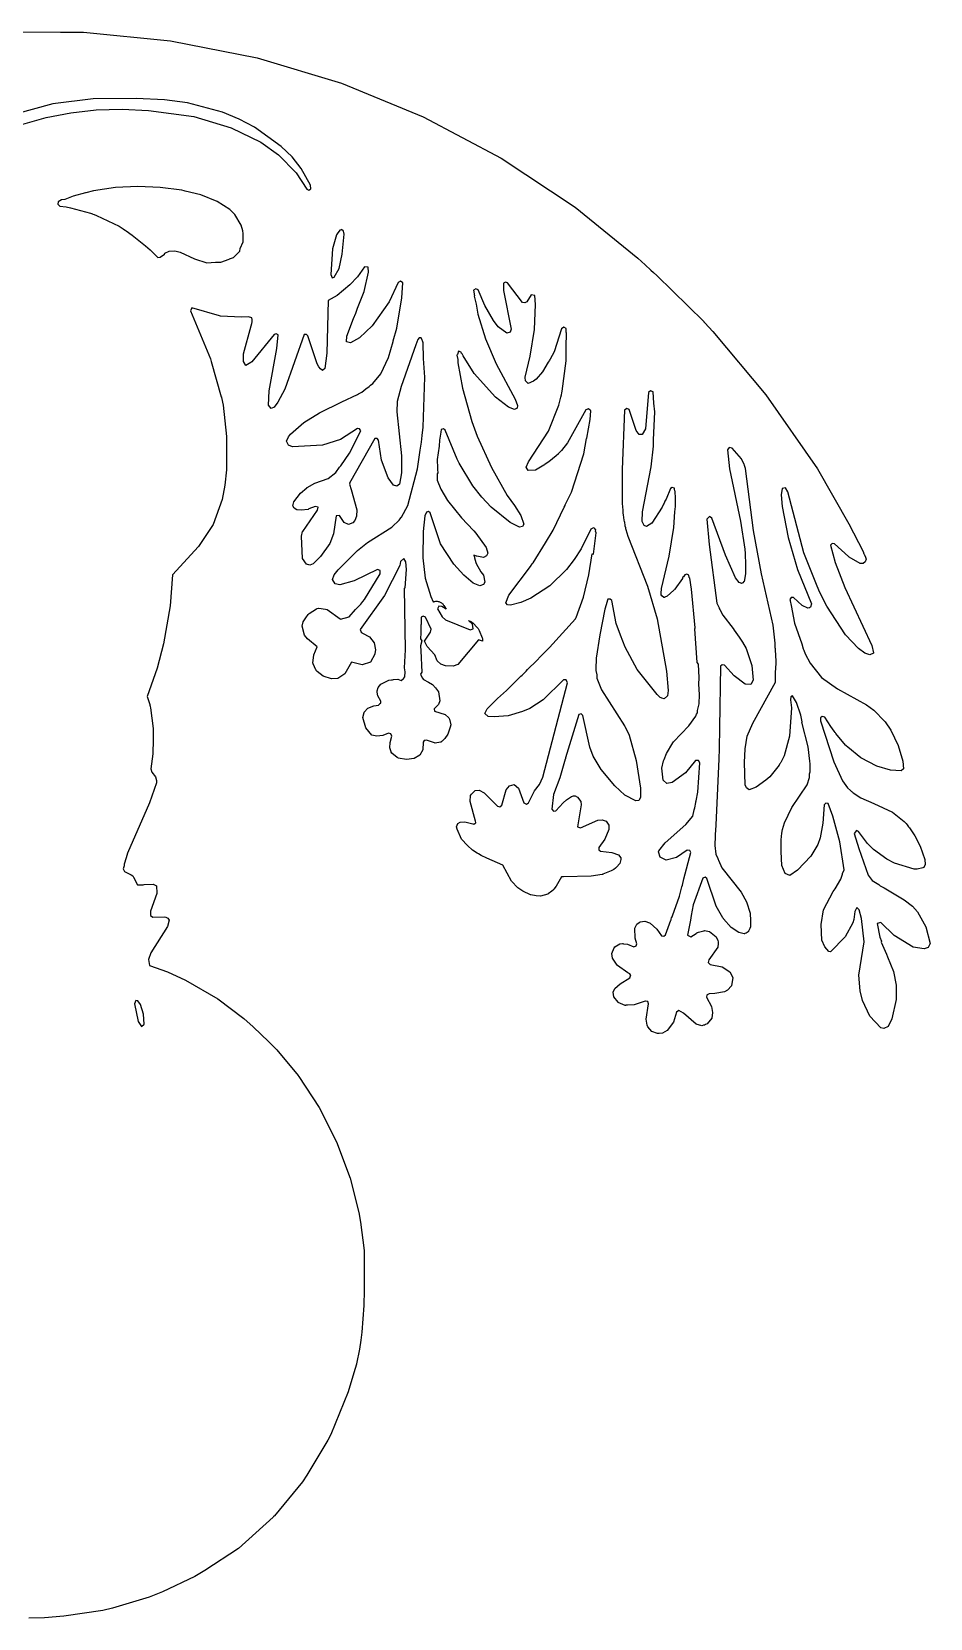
# Model space of a CAD drawing. Header units: millimetres. Extents: x 16 to 283, y 56 to 292.
# Drawn here: x 149.5 to 283.1, y 56 to 292 of the extents above; entities that cross this region are included whole.
import ezdxf

# ---------------------------------------------------------------- set-up
doc = ezdxf.new("R2010")
doc.units = ezdxf.units.MM
doc.layers.add('CUT', color=7, linetype='CONTINUOUS')

msp = doc.modelspace()

# ---------------------------------------------------------------- linework, layer by layer
at = {"layer": 'CUT'}
for points in [[(145.8083, 291.9752), (153.7502, 291.9199), (157.1482, 291.8895), (170.0974, 290.6005), (182.9922, 288.0738), (195.5487, 284.3278), (207.6946, 279.3094), (219.2979, 273.1491), (230.2704, 265.8765), (239.6084, 258.3154), (240.7191, 257.2897), (241.545, 256.527), (241.9241, 256.1769), (242.4242, 255.7151), (249.4211, 248.8529), (249.4219, 248.8521), (249.429, 248.8443), (249.5733, 248.687), (250.7512, 247.4026), (258.6712, 237.9873), (266.3154, 226.9558), (270.9819, 218.7995), (273.1088, 214.6439), (273.2459, 214.3274), (273.2649, 214.2836), (273.3158, 214.1661), (273.4728, 213.8038), (273.5577, 213.5279), (273.4453, 213.1088), (273.1145, 212.8565), (272.6608, 212.8845), (271.0195, 213.8378), (270.9384, 213.9082), (268.8643, 215.8227), (268.4938, 215.8555), (268.273, 215.6004), (268.9532, 213.0427), (270.4192, 209.3012), (274.4374, 200.6973), (274.6621, 199.5799), (274.6608, 199.5489), (274.1035, 199.3108), (273.3553, 199.5678), (272.4417, 200.2238), (270.501, 202.2517), (267.7272, 206.5144), (266.646, 208.6525), (266.0691, 210.0095), (264.3013, 214.4781), (261.9374, 223.5212), (261.5733, 224.1484), (261.0626, 224.0541), (260.9262, 223.0804), (261.0716, 221.3498), (261.9709, 216.7286), (263.3674, 211.9734), (265.4532, 206.8747), (265.3, 206.3648), (265.1525, 206.3089), (264.89, 206.2262), (264.0558, 206.634), (262.7694, 207.8137), (262.4304, 207.7992), (262.2313, 207.5244), (262.2606, 207.3709), (262.2439, 207.3505), (262.4009, 206.6342), (262.9016, 204.0042), (263.9862, 200.9099), (264.2183, 200.1826), (264.3054, 199.9991), (264.4996, 199.4451), (265.23, 198.0479), (266.9454, 195.9026), (269.3302, 194.2176), (273.5986, 191.8523), (274.7024, 191.0512), (276.3664, 189.3586), (276.3667, 189.3582), (276.3669, 189.3578), (276.3942, 189.3176), (277.2257, 188.0911), (278.3111, 185.8343), (279.0287, 183.4823), (279.0992, 182.364), (278.7699, 182.0609), (277.207, 182.1593), (275.1754, 182.7361), (272.8011, 183.9683), (270.8479, 185.5431), (270.6561, 185.7151), (270.5729, 185.7898), (270.5673, 185.7948), (270.4977, 185.8573), (269.0656, 187.6078), (269.0134, 187.68), (268.9594, 187.7546), (268.8229, 187.9433), (268.3085, 188.6541), (267.4332, 190.0049), (267.051, 190.1427), (266.7664, 189.9021), (266.7966, 189.4731), (268.7483, 183.3769), (270.063, 180.5389), (270.8063, 179.5247), (271.256, 179.1186), (271.3644, 178.9906), (271.492, 178.9054), (271.6541, 178.759), (272.7868, 178.0236), (274.698, 177.2034), (277.4714, 175.9149), (279.2277, 174.4855), (279.5018, 174.2185), (279.6616, 174.0189), (279.869, 173.725), (279.9992, 173.5405), (280.4122, 172.9555), (280.805, 172.399), (281.6099, 170.8333), (282.3125, 168.8536), (282.3452, 168.133), (282.123, 167.6606), (282.0101, 167.5973), (281.1671, 167.3976), (280.7276, 167.4181), (277.7779, 168.3049), (276.6438, 168.8905), (274.6645, 170.3603), (273.7483, 171.2473), (272.4512, 173.0282), (272.1382, 173.1451), (271.7838, 172.7213), (272.4696, 170.4704), (273.8567, 166.5391), (274.4652, 165.7211), (275.4611, 165.1246), (275.6671, 164.9545), (276.2566, 164.6481), (279.2406, 162.8609), (280.4501, 161.923), (281.1939, 161.0588), (282.4309, 158.8339), (283.1032, 156.3427), (282.7992, 155.7623), (282.2181, 155.5579), (280.5693, 155.8363), (277.7105, 157.5646), (275.7417, 159.4746), (275.2023, 159.334), (275.5898, 157.2982), (275.8284, 156.7002), (275.8106, 156.5726), (276.5891, 154.7932), (276.7473, 154.3967), (277.6153, 152.1717), (278.0315, 150.1418), (278.0275, 148.0387), (277.3849, 145.1475), (276.8322, 144.0063), (276.1912, 143.7038), (275.7402, 143.8141), (274.1218, 145.5555), (273.0382, 147.9028), (272.6599, 149.3253), (272.4642, 151.6315), (273.2596, 156.6027), (272.8995, 160.0841), (272.5393, 161.3746), (272.1792, 161.7347), (271.8791, 161.1045), (271.7413, 159.9337), (271.5856, 159.4481), (270.4706, 157.3688), (268.2814, 155.1435), (268.0262, 155.1493), (267.432, 155.8612), (266.9592, 156.8735), (266.8684, 159.2046), (267.2318, 161.3583), (268.6516, 164.1066), (268.9679, 164.4958), (269.8082, 165.9364), (270.0483, 166.6567), (270.0301, 166.775), (270.3157, 167.3278), (269.6619, 171.4789), (268.6198, 175.2901), (267.9183, 177.1655), (267.5907, 177.2393), (267.3122, 176.9953), (267.1042, 174.2767), (266.7139, 172.0832), (266.359, 171.0841), (265.343, 169.3381), (263.3765, 167.2517), (262.2311, 166.461), (261.5444, 166.7925), (261.0507, 167.9605), (260.9198, 170.0237), (260.9455, 171.7821), (261.0343, 172.7896), (261.1504, 173.3199), (261.4111, 174.3295), (262.51, 176.5689), (264.775, 179.9632), (265.1302, 181.0648), (265.1423, 181.5869), (265.2392, 181.9158), (265.2468, 183.1002), (265.1859, 183.4606), (265.1867, 183.4975), (264.9486, 185.624), (264.0134, 189.2855), (264.0459, 189.3158), (263.8658, 190.3362), (263.2056, 192.227), (262.6053, 193.2174), (262.3652, 193.0373), (262.3052, 192.6172), (262.4528, 191.4218), (262.1783, 187.1926), (261.3672, 184.2777), (260.8708, 183.3034), (260.8367, 183.2449), (260.7621, 183.1167), (260.6998, 183.0096), (260.6338, 182.8963), (259.2361, 181.1742), (258.6524, 180.6298), (257.2271, 179.5959), (256.1601, 179.2394), (255.7837, 179.5159), (255.5735, 179.981), (255.4634, 183.27), (255.5556, 185.299), (255.8893, 187.1763), (256.7242, 189.1255), (260.076, 195.2487), (260.0658, 196.4032), (260.1399, 197.546), (260.2026, 197.8078), (260.1853, 198.2479), (260.2041, 198.5378), (260.156, 198.9993), (260.1073, 200.2444), (260.0315, 200.3099), (260.0251, 201.0333), (259.7544, 203.7005), (258.0187, 211.3601), (256.8167, 217.7901), (255.6426, 227.0177), (255.4573, 227.4626), (255.4514, 227.5049), (255.4011, 227.5974), (255.0399, 228.4644), (253.6239, 230.0236), (253.2076, 230.1224), (252.9471, 229.7631), (253.2671, 226.9653), (254.8592, 219.181), (255.5217, 214.9896), (255.5626, 214.3806), (255.6023, 212.6995), (255.6209, 211.9135), (255.6246, 211.7585), (255.6339, 211.3652), (255.4201, 210.2154), (255.4183, 210.2135), (255.413, 210.208), (255.3943, 210.1889), (255.2147, 210.0052), (255.0277, 209.9264), (254.9842, 209.9399), (254.9259, 209.958), (254.8184, 209.9913), (254.682, 210.0336), (254.1577, 210.755), (252.6531, 214.0974), (250.638, 219.6148), (250.2839, 219.8596), (249.8871, 219.4814), (250.2085, 215.7221), (251.3715, 206.9639), (251.7019, 206.2909), (251.7169, 206.2024), (251.8145, 206.0615), (252.2339, 205.2073), (253.7986, 203.1991), (253.9613, 202.9644), (254.4561, 202.2506), (254.6733, 201.9372), (255.1957, 201.1836), (255.7159, 200.2313), (256.5637, 197.6907), (256.7526, 195.5121), (256.4267, 194.861), (255.5681, 194.9126), (253.9461, 196.1488), (252.5227, 197.7595), (252.1599, 197.8214), (251.9194, 197.5899), (251.7586, 188.4826), (251.6979, 185.3011), (251.6875, 184.7565), (251.6803, 184.3776), (251.6701, 183.8412), (251.1951, 173.9575), (251.111, 172.5193), (251.1189, 172.3733), (251.0495, 170.9292), (251.2367, 169.643), (251.51, 168.9966), (251.5483, 168.8637), (251.6127, 168.7536), (252.085, 167.6367), (254.9632, 164.0004), (255.7727, 162.5589), (256.3119, 160.8514), (256.3746, 159.7202), (256.3629, 158.8232), (256.2888, 158.6045), (256.1188, 158.275), (256.0812, 158.202), (256.0482, 158.1381), (256.0187, 158.081), (255.7188, 157.8982), (255.5129, 157.8281), (255.4571, 157.8091), (255.4474, 157.8058), (255.4238, 157.7978), (254.627, 157.9874), (253.4733, 158.7459), (252.37, 160.0286), (252.3538, 160.052), (252.3399, 160.072), (252.2865, 160.149), (252.2576, 160.1907), (251.2853, 161.9071), (249.8681, 166.0144), (249.6016, 166.207), (249.2546, 166.1019), (247.8597, 162.0913), (247.5628, 160.5295), (247.4762, 160.1975), (247.4292, 159.8269), (247.0097, 157.6206), (247.4763, 157.3435), (248.2843, 157.8598), (248.3992, 157.9248), (248.4329, 157.9439), (248.5028, 157.9834), (248.6378, 158.0597), (249.41, 158.2607), (249.4417, 158.2652), (249.4578, 158.2675), (249.4719, 158.2695), (249.5174, 158.276), (250.288, 158.1333), (251.259, 157.3516), (251.5032, 156.7998), (251.5431, 156.6193), (251.5647, 156.3337), (251.5282, 155.8597), (251.5198, 155.8318), (250.1862, 153.9318), (250.0823, 153.5249), (250.3645, 153.2464), (252.1723, 152.8976), (253.3136, 152.144), (253.7216, 151.295), (253.5633, 150.0619), (252.9689, 149.4005), (252.4817, 149.1658), (251.0662, 148.9086), (250.2039, 148.8746), (249.9251, 148.7013), (249.8684, 148.691), (249.814, 148.3666), (250.5483, 147.0027), (250.7202, 146.091), (250.6032, 145.2448), (249.9233, 144.3961), (249.661, 144.2954), (249.5055, 144.2358), (249.4288, 144.2063), (249.4002, 144.1953), (249.131, 144.1184), (248.285, 144.3512), (246.4135, 145.9917), (245.686, 146.4074), (245.3778, 146.1632), (244.9404, 144.6635), (243.9931, 143.432), (243.2828, 143.0186), (242.7648, 142.9635), (242.5558, 142.9698), (241.6877, 143.2703), (241.1175, 143.9861), (240.9762, 144.2162), (240.8406, 145.1012), (241.2067, 147.3692), (241.0786, 147.709), (241.0285, 147.7239), (241.0284, 147.7243), (241.0235, 147.7254), (240.7629, 147.8027), (240.73, 147.792), (240.7084, 147.7969), (240.1266, 147.5946), (239.0469, 147.2413), (238.0564, 147.1737), (237.8156, 147.1636), (237.8015, 147.163), (237.779, 147.162), (237.7322, 147.16), (236.6929, 147.5955), (236.6754, 147.6155), (236.029, 148.4127), (235.955, 149.1386), (236.1891, 149.6606), (236.9644, 150.3743), (238.3982, 151.2293), (238.5313, 151.5283), (238.5568, 151.5817), (238.4192, 151.8445), (238.1316, 152.0036), (236.5953, 153.0741), (236.5599, 153.1065), (236.5441, 153.1209), (236.5408, 153.1239), (236.5183, 153.1446), (235.8587, 154.1644), (235.7507, 154.8517), (236.1034, 155.7188), (236.1036, 155.7192), (236.1047, 155.7209), (236.1137, 155.7345), (236.1965, 155.8596), (236.9203, 156.3244), (237.3261, 156.3395), (237.3489, 156.3389), (237.3683, 156.3385), (237.4868, 156.3355), (238.0715, 156.2432), (239.023, 155.8826), (239.3683, 155.9979), (239.4736, 156.3108), (239.1943, 157.1311), (239.1698, 158.6492), (239.4764, 159.2202), (239.8062, 159.4988), (239.9448, 159.5938), (240.6615, 159.6614), (241.3499, 159.4256), (241.4533, 159.3702), (242.4392, 158.4863), (243.1432, 157.5118), (243.4991, 157.4437), (243.7439, 157.6629), (244.5134, 159.8083), (244.5484, 159.8783), (244.5796, 159.993), (244.6407, 160.1633), (244.7034, 160.3128), (244.7542, 160.4797), (245.8102, 163.4238), (246.1586, 164.7725), (246.2551, 165.0568), (246.4655, 165.9603), (247.484, 169.9023), (247.3251, 170.1923), (246.9643, 170.2446), (245.3604, 169.1306), (243.8159, 168.7756), (243.2421, 169.0315), (242.915, 169.2115), (242.6832, 170.0034), (242.7431, 170.1401), (243.6717, 171.309), (246.7709, 174.0511), (247.8028, 175.3202), (247.9958, 176.2591), (248.1101, 176.5323), (248.2313, 177.3341), (248.2589, 177.4184), (248.2664, 177.5663), (248.2717, 177.6011), (248.5309, 178.8619), (248.828, 183.2511), (248.6313, 183.5984), (248.201, 183.5684), (246.6788, 181.7678), (244.7107, 180.3299), (243.9108, 180.1709), (243.3877, 180.675), (243.1889, 182.4597), (243.43, 183.5214), (243.439, 183.5429), (243.4697, 183.616), (243.5234, 183.7442), (243.8811, 184.5972), (244.8215, 186.221), (244.9241, 186.3635), (247.2179, 188.7524), (248.2576, 190.1503), (248.3445, 190.4883), (248.4775, 190.6868), (248.4858, 191.0374), (248.7357, 192.0087), (248.7697, 193.3772), (248.6618, 194.9489), (248.7397, 195.8585), (248.6497, 197.9293), (248.4417, 198.1546), (248.0981, 203.1611), (248.1395, 203.3315), (247.5993, 209.0638), (247.3292, 210.6844), (247.2327, 210.7809), (247.1876, 211.163), (246.8933, 211.3097), (246.5916, 211.1789), (246.4001, 210.9006), (246.2487, 210.7745), (246.2328, 210.6574), (245.1301, 209.0549), (245.0481, 208.9791), (245.0064, 208.9406), (244.9654, 208.9027), (243.9987, 208.0092), (243.6165, 207.8506), (243.5739, 207.846), (243.5707, 207.8456), (243.5397, 207.8423), (243.4697, 207.8347), (243.1627, 208.0941), (243.0717, 208.2302), (243.0754, 208.3202), (243.0758, 208.3256), (243.0764, 208.3339), (243.081, 208.3962), (243.1369, 209.1642), (244.2737, 213.9734), (244.9888, 218.2321), (245.1292, 220.5752), (245.1989, 221.3809), (245.1899, 221.5873), (245.2284, 222.2297), (245.2116, 222.4021), (245.2275, 222.5828), (245.182, 223.6136), (245.0975, 223.7079), (245.0868, 223.9542), (245.0588, 223.9628), (245.0451, 224.1032), (244.7312, 224.199), (244.4556, 224.021), (243.8013, 222.4479), (243.6519, 222.1406), (243.5228, 221.8747), (243.4496, 221.7241), (243.2139, 221.2391), (241.698, 218.8636), (240.9053, 218.3707), (240.5288, 218.5112), (240.249, 219.1523), (240.3113, 220.573), (241.5717, 227.2679), (241.9274, 230.3515), (241.9473, 231.2045), (241.9577, 231.2867), (242.1375, 235.4586), (241.9784, 236.7221), (241.883, 238.4161), (241.4807, 238.5764), (241.1877, 238.3031), (240.7562, 232.9133), (240.2436, 232.0598), (239.8249, 232.0925), (239.3394, 232.6788), (238.3366, 235.7883), (237.9731, 235.9413), (237.6502, 235.6628), (237.2749, 226.8607), (237.2745, 221.7826), (237.3942, 220.8183), (237.3941, 220.6783), (237.3616, 220.6506), (237.3941, 220.4059), (237.3941, 220.3478), (237.4291, 220.1425), (237.5365, 219.3335), (237.6019, 219.1274), (237.6097, 219.082), (237.686, 218.4672), (237.754, 218.2347), (237.7782, 218.0923), (237.846, 217.9198), (238.1313, 216.9441), (241.0455, 209.4905), (242.4902, 204.6744), (243.8745, 196.8836), (244.1168, 193.9866), (244.0222, 193.2025), (243.5516, 192.7397), (243.1787, 192.8317), (243.1046, 192.8759), (243.0841, 192.8881), (243.0626, 192.901), (242.9468, 192.97), (242.5239, 193.3223), (242.4644, 193.3829), (239.5199, 197.1122), (237.7499, 200.4423), (237.0149, 202.2182), (236.4094, 203.9791), (235.7248, 207.3583), (235.4868, 207.5927), (235.1547, 207.5565), (235.0711, 207.2912), (235.0663, 207.2905), (235.0579, 207.2494), (234.6898, 206.0817), (233.9397, 202.271), (233.4334, 198.8176), (233.3843, 197.1665), (233.3735, 197.0563), (233.3802, 197.0297), (233.3783, 196.9642), (233.5231, 196.3152), (233.4936, 195.8284), (234.2139, 194.0877), (237.6053, 188.7456), (237.6671, 188.694), (238.3159, 187.3369), (239.3732, 183.5557), (240.0027, 179.4792), (239.9989, 178.0697), (239.7384, 177.6515), (239.3054, 177.556), (237.701, 178.4255), (236.1834, 179.8179), (234.1379, 182.2327), (232.9641, 184.2142), (232.4563, 185.5522), (231.4281, 190.2782), (231.1891, 190.5026), (230.8324, 190.4439), (228.8766, 183.9635), (228.8333, 183.8258), (228.827, 183.7992), (227.9888, 181.0218), (227.0714, 178.5123), (226.8142, 176.3294), (227.0514, 176.0569), (227.4106, 176.0966), (228.4994, 177.2614), (228.9785, 177.7422), (229.7258, 178.2261), (230.041, 178.3086), (230.2978, 178.3307), (230.6526, 178.1349), (231.1258, 177.5035), (231.1823, 176.9906), (230.6177, 173.7204), (231.0626, 173.5704), (233.674, 174.6976), (234.3295, 174.7573), (234.8779, 174.5383), (235.3057, 173.9458), (235.3169, 173.2976), (234.7234, 171.8901), (233.8037, 170.6148), (233.7924, 170.3163), (234.0683, 170.0729), (235.7213, 169.8939), (236.7469, 169.5404), (237.072, 169.1258), (237.0912, 168.8719), (236.9208, 168.2415), (236.4627, 167.6976), (236.3009, 167.5539), (236.0493, 167.3814), (235.6584, 167.1653), (234.4099, 166.6486), (234.3869, 166.64), (234.3582, 166.6292), (234.333, 166.6198), (234.2949, 166.6055), (232.6794, 166.3567), (228.5534, 166.2727), (228.509, 166.2751), (228.5064, 166.2717), (228.2834, 166.2672), (227.4663, 164.9022), (227.1094, 164.4323), (227.092, 164.4139), (227.0894, 164.4111), (226.999, 164.3153), (226.8355, 164.142), (226.2599, 163.7247), (226.2361, 163.7122), (225.1524, 163.4188), (224.4731, 163.4534), (223.6894, 163.5826), (223.6355, 163.602), (222.485, 164.1268), (221.7485, 164.6304), (220.832, 165.614), (219.5494, 167.9874), (217.1424, 169.0291), (216.3107, 169.4736), (215.9014, 169.6924), (215.8198, 169.7359), (215.713, 169.793), (215.0331, 170.2641), (214.2674, 170.9315), (213.3823, 171.8667), (212.7321, 173.3728), (212.6376, 173.7338), (212.8631, 174.219), (213.1695, 174.3966), (213.879, 174.4554), (215.0774, 174.1447), (215.0986, 174.1366), (215.1021, 174.1383), (215.1975, 174.1135), (215.5382, 174.3274), (215.5334, 174.3453), (215.5371, 174.3471), (215.4768, 174.5545), (214.6871, 177.4736), (214.746, 178.3624), (214.8709, 178.5531), (215.4147, 179.1282), (216.0157, 179.1649), (216.7509, 178.7699), (218.7627, 176.7944), (219.0922, 176.7095), (219.377, 176.9476), (220.0314, 179.2391), (220.5467, 179.8356), (221.2134, 180.034), (221.8849, 179.4471), (222.6608, 177.2783), (222.9459, 177.1104), (222.9734, 177.1219), (223.0527, 177.0751), (223.367, 177.2712), (224.223, 179.0697), (224.9761, 180.013), (225.4714, 181.0986), (229.1271, 195.1506), (228.9761, 195.5554), (228.5444, 195.5718), (225.5315, 192.5819), (223.5541, 191.3307), (222.4503, 190.8558), (220.3442, 190.2326), (218.2515, 190.0565), (217.3401, 190.138), (216.8514, 190.5622), (217.1812, 191.2756), (218.7433, 192.7874), (220.0879, 193.9737), (222.2115, 196.1073), (222.3883, 196.2743), (222.9896, 196.8891), (223.1986, 197.099), (224.5812, 198.4372), (225.1466, 199.0563), (226.4681, 200.384), (230.3414, 204.6459), (230.4035, 204.8128), (230.4369, 204.8494), (231.5499, 207.8563), (232.3268, 211.2021), (232.8428, 214.316), (233.0134, 214.2859), (233.4036, 217.4371), (233.3332, 217.6685), (233.3478, 217.8793), (233.2407, 217.9722), (233.1935, 218.1274), (233.0817, 218.1102), (232.9935, 218.1868), (232.6339, 218.0003), (231.1627, 215.0674), (230.1429, 213.4605), (229.0192, 212.0056), (226.5299, 209.5462), (223.7039, 207.7171), (222.213, 207.0752), (220.6839, 206.6638), (220.2238, 206.7162), (219.9704, 207.0448), (220.4239, 208.1737), (223.6658, 212.4374), (223.9154, 212.8351), (224.0232, 212.9737), (225.862, 215.9374), (227.043, 217.8196), (228.6769, 221.2689), (228.7955, 221.5045), (228.8281, 221.5881), (229.7218, 223.4747), (231.5826, 229.1788), (231.9955, 231.4592), (231.9994, 231.4754), (232.0036, 231.5035), (232.5059, 234.2774), (232.6043, 235.5711), (232.266, 235.8974), (231.8968, 235.7287), (229.1697, 230.8071), (228.252, 229.7037), (227.7853, 229.1831), (227.7769, 229.1754), (227.7557, 229.1561), (227.5868, 229.002), (227.4809, 228.9055), (226.3669, 228.0064), (225.9857, 227.7398), (225.767, 227.5868), (225.7089, 227.5462), (225.6484, 227.5039), (224.3872, 226.7864), (223.3251, 226.7189), (223.0262, 227.2014), (223.3538, 228.0258), (226.305, 232.5838), (227.8648, 236.4239), (228.1516, 237.6075), (228.2753, 237.9779), (228.3126, 238.2721), (228.3683, 238.5021), (228.9609, 243.0354), (228.9533, 245.3381), (229.0222, 246.9133), (228.9957, 246.9498), (229.0041, 247.1945), (228.9469, 247.2634), (228.9451, 247.8195), (228.5954, 248.0233), (228.2536, 247.8066), (227.1478, 244.3756), (226.5649, 243.2871), (226.463, 243.1173), (226.4028, 243.0168), (226.2829, 242.8169), (225.4297, 241.3947), (224.4697, 240.3196), (224.1127, 239.9898), (223.304, 239.631), (222.8959, 240.0544), (222.8708, 240.5598), (222.8731, 240.5718), (222.8738, 240.5759), (222.8742, 240.5777), (222.8745, 240.5792), (223.5969, 243.6946), (224.2199, 247.7002), (224.3999, 251.4202), (224.2701, 252.7331), (223.7261, 252.8509), (223.0967, 251.7943), (222.7989, 251.658), (222.4364, 251.7), (220.2209, 254.6151), (219.9077, 254.7355), (219.6172, 254.5678), (219.621, 254.2042), (219.6116, 254.1872), (219.6217, 254.1394), (219.6289, 253.4632), (220.7677, 247.7249), (220.6405, 247.2657), (220.1252, 247.1204), (218.8594, 248.1018), (218.1595, 249.0489), (216.8347, 251.2771), (215.8513, 253.5965), (215.5179, 253.7551), (215.1841, 253.5303), (215.3278, 252.7099), (215.2865, 252.6422), (215.5445, 251.4726), (215.8074, 249.972), (216.9753, 246.317), (218.5583, 242.5845), (221.3856, 237.3477), (221.7211, 236.3706), (221.667, 235.995), (221.2631, 235.8059), (220.3687, 236.1306), (218.4269, 237.6094), (215.2666, 241.1308), (213.6353, 243.7831), (213.4867, 244.0507), (213.4662, 244.058), (213.4201, 244.1329), (213.4091, 244.1383), (213.3255, 244.298), (212.9353, 244.448), (212.8084, 243.9912), (212.7144, 243.8893), (212.8208, 243.2144), (212.8453, 242.7373), (213.5356, 238.9558), (214.9161, 234.0038), (215.7265, 231.8429), (217.8573, 227.1611), (220.1682, 222.9894), (221.272, 221.5115), (222.2023, 220.0169), (222.6567, 218.7307), (222.443, 218.3721), (222.0088, 218.3093), (220.634, 218.9563), (217.8147, 221.236), (216.4178, 222.7516), (215.0965, 224.4418), (213.0497, 227.8082), (212.7389, 228.3879), (212.7307, 228.4032), (212.7289, 228.4065), (212.7288, 228.4066), (210.9681, 232.7236), (210.6935, 232.9072), (210.3767, 232.8139), (210.324, 232.4169), (210.3086, 232.4097), (210.1122, 231.246), (210.0505, 230.3543), (209.7833, 228.3388), (209.8228, 227.0606), (209.8148, 226.9448), (209.8294, 226.8459), (209.8449, 226.3443), (209.7541, 226.2307), (209.7841, 225.3003), (210.3243, 223.9198), (211.2847, 222.2691), (213.3855, 219.658), (215.1562, 217.7973), (215.2047, 217.7585), (215.501, 217.4169), (217.0312, 215.2658), (217.2852, 214.4028), (217.1292, 214.0125), (216.6449, 213.776), (215.6546, 213.9807), (215.6403, 213.9644), (215.2163, 214.1058), (215.3534, 213.6371), (215.3332, 213.614), (215.3922, 213.5046), (215.5764, 212.8753), (216.2667, 211.6448), (216.6357, 211.1352), (216.8652, 210.0948), (216.6747, 209.754), (216.1158, 209.5762), (215.1252, 209.9551), (213.7285, 211.1259), (212.2394, 212.7648), (210.2575, 215.811), (208.7493, 220.4037), (208.4885, 220.6062), (208.166, 220.5356), (207.9469, 219.9896), (207.6818, 217.6548), (207.6223, 213.7385), (207.9759, 210.7157), (208.8042, 207.9826), (209.1841, 207.1597), (209.2124, 207.1736), (209.3209, 207.2141), (209.4327, 207.2441), (209.5469, 207.2631), (209.6625, 207.271), (209.7782, 207.2677), (209.8931, 207.2533), (210.0061, 207.2279), (210.1161, 207.1917), (210.2221, 207.1451), (210.3231, 207.0885), (210.4182, 207.0224), (210.5065, 206.9475), (210.5871, 206.8644), (210.6593, 206.7739), (210.7225, 206.6769), (210.7476, 206.6289), (211.0855, 206.1119), (210.4576, 206.5094), (209.9916, 206.556), (209.8178, 206.121), (210.4902, 204.9658), (211.0212, 204.4831), (214.6963, 203.0156), (215.1396, 203.1633), (215.0404, 203.8437), (214.4263, 204.4155), (214.6609, 204.3218), (214.7767, 204.2683), (214.8862, 204.2027), (214.9881, 204.126), (215.0812, 204.0388), (215.7815, 203.31), (215.8599, 203.2198), (215.929, 203.1222), (215.988, 203.0183), (216.0364, 202.9089), (216.4546, 201.8205), (216.4898, 201.7142), (216.515, 201.605), (216.5299, 201.4941), (216.5344, 201.3822), (216.5321, 201.3395), (215.904, 201.5028), (212.8643, 197.862), (212.1401, 197.5999), (211.0305, 197.6429), (210.3062, 197.9305), (209.7632, 198.4039), (209.4038, 199.2873), (208.2766, 200.5361), (207.885, 201.3536), (208.7978, 202.6734), (208.8765, 203.1084), (208.0337, 204.9106), (207.7033, 205.062), (207.4129, 204.9061), (207.3717, 203.8005), (207.3604, 203.8224), (207.3422, 203.0106), (207.3255, 202.5638), (207.2927, 201.6859), (207.4795, 201.3538), (207.2927, 200.6588), (207.3276, 199.9107), (207.4757, 196.7337), (207.3094, 196.4291), (207.4757, 195.9834), (207.5118, 195.96), (207.5156, 195.8783), (207.5352, 195.8656), (207.7172, 195.6259), (208.4931, 195.2405), (209.049, 194.8778), (209.5011, 194.3977), (209.9459, 193.7806), (210.1673, 192.4771), (209.956, 191.8975), (209.3438, 191.2716), (209.3669, 190.9081), (210.935, 190.3978), (211.4901, 189.9112), (211.6003, 189.7078), (211.8077, 188.8784), (211.7219, 188.5205), (211.37, 187.4936), (210.9219, 186.8706), (210.4962, 186.4602), (210.4344, 186.4006), (210.3839, 186.3518), (210.3568, 186.3257), (210.2871, 186.284), (209.4485, 186.1689), (209.3545, 186.1929), (208.1724, 186.5934), (207.9788, 186.5431), (207.8572, 186.574), (207.6622, 186.3041), (207.6457, 185.1825), (207.2112, 184.3768), (206.3695, 183.8653), (205.1908, 183.7059), (203.9892, 183.9393), (203.9877, 183.94), (203.9773, 183.9446), (203.9447, 183.9591), (203.812, 184.018), (203.0193, 184.6727), (202.9408, 184.8084), (202.9403, 184.8092), (202.9365, 184.8158), (202.9036, 184.8727), (202.7429, 185.4446), (202.7625, 186.264), (203.006, 187.196), (202.8956, 187.5457), (202.5068, 187.6391), (201.7076, 187.2804), (200.8126, 187.1868), (200.0486, 187.3324), (199.1587, 188.4595), (198.71, 189.9557), (198.9108, 190.7227), (198.9292, 190.7482), (199.4791, 191.3397), (200.3375, 191.6956), (201.0205, 191.8068), (201.2906, 192.0769), (201.2896, 192.0904), (201.3804, 192.1281), (201.4143, 192.4209), (200.9528, 193.2137), (200.8544, 193.7604), (200.8561, 193.7935), (200.8566, 193.8029), (200.8566, 193.8044), (200.8634, 193.9342), (200.9797, 194.4434), (201.4039, 194.9478), (202.598, 195.5429), (202.9936, 195.5777), (203.1142, 195.5883), (203.2983, 195.6045), (203.8977, 195.6572), (204.4366, 195.5021), (204.7001, 195.7131), (204.727, 195.7069), (204.7739, 195.7722), (204.7963, 195.7902), (204.7972, 195.8048), (204.9526, 196.0215), (205.0103, 196.7902), (204.898, 197.3526), (205.0725, 200.0345), (204.9133, 209.2362), (205.0121, 209.2438), (205.2222, 211.9749), (205.1322, 213.1454), (204.8021, 213.6256), (204.3219, 213.1754), (204.2345, 212.5782), (204.2342, 212.578), (201.9448, 208.1362), (198.337, 203.0824), (198.4451, 202.6688), (198.5895, 202.5899), (198.6023, 202.5647), (198.6758, 202.5427), (199.6839, 201.9917), (200.414, 201.0708), (200.599, 200.0233), (200.5141, 199.4703), (200.4754, 199.372), (199.8556, 198.1925), (198.6188, 197.81), (197.0366, 198.1996), (196.0349, 196.458), (195.0057, 195.7833), (194.0636, 195.7408), (192.8265, 196.1201), (191.9407, 196.795), (191.7744, 196.9777), (191.7627, 196.9907), (191.7614, 196.9921), (191.7075, 197.0513), (191.313, 197.9461), (191.281, 198.1227), (191.2808, 198.1242), (191.2807, 198.1245), (191.413, 199.2272), (191.422, 199.2719), (191.4259, 199.2908), (191.4284, 199.3033), (191.4302, 199.3124), (191.9195, 200.467), (190.469, 201.6721), (190.0527, 202.2393), (189.7069, 203.5421), (189.8547, 204.2174), (190.3461, 204.9644), (190.5038, 205.1678), (190.5965, 205.2873), (190.6942, 205.4133), (190.7122, 205.4365), (191.8068, 206.1385), (191.8594, 206.1547), (191.9381, 206.1788), (192.1041, 206.2296), (192.1598, 206.2467), (193.1722, 206.1025), (193.4264, 206.0254), (195.3178, 204.6531), (195.3351, 204.6575), (195.4112, 204.602), (196.7008, 204.9506), (197.6414, 206.0277), (198.4086, 206.8125), (198.7119, 207.2536), (198.9641, 207.5424), (201.2886, 211.3641), (201.2873, 211.8411), (200.8756, 211.9935), (197.4156, 210.2832), (195.2684, 209.6982), (194.5797, 209.8443), (194.2105, 210.4788), (194.4474, 211.1799), (195.0217, 211.9453), (197.9054, 214.7986), (199.388, 216.0064), (203.0313, 218.3075), (204.1718, 219.3579), (204.1885, 219.4416), (204.4733, 219.7573), (205.3945, 221.4968), (206.8461, 226.9861), (207.2176, 229.7311), (207.446, 230.9218), (207.5144, 231.9237), (207.6839, 233.1765), (207.9236, 240.5779), (207.7382, 243.3788), (207.6827, 245.7066), (207.5636, 246.0158), (207.5583, 246.0965), (207.5304, 246.102), (207.4057, 246.4258), (207.1109, 246.4294), (206.8844, 246.1903), (206.6192, 245.4225), (206.6147, 245.4138), (204.4022, 239.1938), (203.8067, 236.9826), (203.7501, 235.4495), (204.4715, 228.9045), (204.4416, 226.3475), (204.151, 224.701), (203.7521, 224.373), (203.2864, 224.5492), (202.4968, 225.6036), (201.505, 228.2611), (201.0515, 231.225), (200.8328, 231.4725), (200.5026, 231.4631), (196.7454, 224.8454), (196.7686, 224.7584), (196.7325, 224.6946), (196.9971, 223.9014), (197.8039, 220.8746), (197.7719, 219.9337), (197.5209, 219.2727), (197.2229, 218.9054), (196.5916, 218.6738), (195.9495, 219.0011), (195.2404, 220.0228), (194.7485, 219.9894), (194.3561, 217.2901), (193.8241, 215.8415), (192.4387, 213.9309), (191.3246, 212.8464), (190.8316, 212.6111), (190.3296, 212.7955), (189.7469, 213.6214), (189.5859, 216.9551), (189.757, 217.6342), (189.796, 217.6472), (191.9569, 220.8285), (192.0469, 221.2787), (191.6268, 221.3387), (190.6964, 221.0086), (190.5931, 220.9357), (189.5565, 220.7994), (188.8841, 220.8849), (188.4792, 221.0992), (188.3141, 221.4626), (188.4306, 222.0746), (189.4245, 223.3337), (190.3961, 224.1575), (190.4088, 224.1666), (190.412, 224.1689), (190.4224, 224.1763), (190.4307, 224.1823), (191.5602, 224.8091), (193.5647, 225.5294), (194.7033, 226.3944), (195.2603, 227.1879), (195.3125, 227.2445), (195.4311, 227.4313), (196.7315, 229.2841), (198.4257, 232.6288), (198.2376, 232.9099), (197.9005, 232.9379), (195.3968, 231.3031), (192.7256, 230.4935), (188.2611, 230.2523), (187.6596, 230.4715), (187.3654, 231.0722), (187.6367, 231.7433), (187.958, 232.1275), (189.954, 233.8511), (192.2547, 235.3026), (195.5675, 236.9178), (197.9001, 238.0202), (198.0508, 238.1286), (198.5484, 238.3712), (199.1503, 238.8427), (199.6728, 239.1923), (199.8631, 239.4009), (200.1958, 239.6616), (201.3979, 241.0894), (202.5399, 243.5198), (203.2044, 245.9027), (203.2213, 245.9534), (203.2285, 245.9893), (203.7537, 247.8728), (204.5316, 252.4124), (204.6432, 254.6388), (204.3182, 254.87), (203.9602, 254.694), (202.6363, 251.8055), (200.0784, 248.2242), (198.1935, 246.4561), (196.8934, 245.7141), (196.2771, 245.8748), (196.3127, 246.6786), (197.3339, 249.3051), (197.6802, 250.093), (197.9306, 250.84), (198.8957, 253.3221), (199.5488, 256.2231), (199.5033, 256.9622), (198.9621, 257.0217), (197.919, 255.5193), (196.7549, 254.3216), (194.8831, 252.7506), (193.5417, 251.9868), (193.3669, 244.1697), (193.073, 241.8909), (192.6993, 241.6012), (192.4068, 241.8264), (192.1487, 242.1319), (191.9419, 242.5576), (190.5372, 246.7428), (190.3162, 246.9499), (189.9794, 246.9176), (187.1116, 238.7927), (186.0695, 236.86), (185.52, 236.1556), (185.0785, 235.9268), (184.6656, 236.416), (184.7846, 238.5779), (185.9288, 244.8807), (186.0991, 246.8861), (185.8387, 247.0279), (185.5253, 246.9201), (182.1943, 242.8994), (182.0534, 242.765), (181.3368, 242.3256), (180.9472, 242.937), (180.9784, 244.0475), (182.0982, 248.2134), (182.2053, 248.576), (182.2029, 248.6029), (182.2175, 248.6573), (182.2573, 248.7745), (182.2568, 248.8036), (182.2639, 248.83), (182.2542, 248.9752), (182.2515, 249.1507), (182.2418, 249.1604), (182.2245, 249.4181), (181.7201, 249.5767), (180.678, 249.508), (177.5372, 249.6869), (177.3782, 249.7017), (173.27, 250.9267), (173.0609, 250.4486), (176.0407, 243.3398), (176.1682, 242.9219), (177.6596, 237.6899), (177.6716, 237.648), (177.6915, 237.5781), (177.6924, 237.5751), (177.9348, 236.4253), (178.4512, 231.7779), (178.4212, 226.8339), (178.1806, 224.5359), (177.7789, 222.4087), (176.4347, 218.7002), (174.276, 215.4023), (170.4048, 211.2191), (170.0454, 206.5713), (169.0837, 200.9217), (168.1446, 197.3179), (166.6293, 193.0783), (167.0243, 191.8949), (167.0456, 191.8136), (167.0868, 191.6559), (167.1024, 191.5963), (167.155, 191.3955), (167.5202, 188.3321), (167.5134, 186.7005), (167.4967, 184.5699), (167.2029, 182.3449), (167.3078, 181.8499), (167.8601, 181.1455), (168.0058, 180.5837), (168.0197, 180.4361), (168.0197, 180.4355), (168.0195, 180.4297), (168.0194, 180.425), (168.0149, 180.2494), (166.9689, 177.2869), (163.727, 169.8111), (163.5275, 169.1026), (163.2044, 168.1736), (163.195, 167.9215), (163.0647, 167.4589), (163.253, 167.08), (164.2766, 166.5871), (164.4873, 166.4216), (164.6218, 166.2054), (165.1991, 165.0728), (165.9004, 165.1058), (166.0608, 165.0918), (166.1784, 165.1189), (167.5537, 165.1836), (168.0017, 164.9196), (168.0663, 163.8476), (168.0523, 163.8015), (167.1414, 161.1499), (167.1251, 160.5104), (167.4845, 160.2561), (169.2403, 160.3136), (169.3926, 160.2968), (169.7048, 160.1522), (169.8891, 159.8115), (169.6643, 158.8785), (167.2022, 154.9701), (166.8609, 153.9672), (166.9912, 153.1075), (169.6724, 152.1469), (172.3207, 150.9279), (177.1463, 148.1197), (181.0023, 145.2115), (182.415, 143.9708), (184.732, 141.7562), (185.0485, 141.4293), (185.2004, 141.2724), (185.3079, 141.1613), (185.925, 140.5239), (189.0875, 136.72), (189.1035, 136.6977), (189.1139, 136.6834), (189.1347, 136.6546), (189.1991, 136.5655), (192.2086, 131.9584), (194.7982, 126.8639), (196.8144, 121.4709), (198.1321, 116.3613), (198.3868, 114.8969), (198.8891, 110.6932), (198.9208, 106.9106), (198.8953, 104.41), (198.8909, 103.9754), (198.8849, 103.3811), (198.8763, 102.5407), (198.5834, 98.5558), (198.4396, 97.3507), (198.2167, 96.0364), (197.7655, 93.8502), (197.7502, 93.7841), (197.3777, 92.504), (196.5412, 89.6807), (193.9444, 83.3473), (193.5256, 82.4789), (190.3995, 77.2702), (189.7484, 76.3122), (185.5578, 71.2386), (185.5204, 71.1986), (185.501, 71.1779), (185.4416, 71.1145), (185.365, 71.0326), (180.2001, 66.3707), (175.2241, 63.1066), (173.7127, 62.2061), (168.8986, 59.9335), (166.9588, 59.1501), (161.4744, 57.512), (160.0245, 57.1709), (154.2244, 56.302), (151.3469, 56.0628), (149.0222, 55.9968)], [(148.1693, 278.2416), (151.6207, 279.202), (155.2821, 279.9223), (159.0636, 280.3425), (162.9052, 280.4625), (166.8368, 280.2824), (173.5595, 279.3521), (179.1417, 277.6714), (183.5409, 275.5477), (186.1801, 273.6891), (188.8199, 270.9881), (190.3672, 268.5397), (190.6829, 268.4199), (190.9934, 268.625), (190.9215, 269.1592), (189.5495, 271.6266), (188.182, 273.3461), (186.582, 274.917), (182.5936, 277.7794), (180.2984, 278.974), (177.823, 280.0003), (172.6388, 281.4223), (169.2393, 281.8447), (164.9949, 282.0537), (158.5907, 281.9935), (152.5988, 281.2484), (146.9922, 279.729)]]:
    msp.add_lwpolyline(points, dxfattribs=at)
for points in [[(163.361, 262.4684), (163.4975, 262.3707), (164.3881, 261.7328), (166.3829, 260.1463), (167.0861, 259.5421), (168.2473, 258.4036), (168.5775, 258.4336), (169.2077, 258.8838), (169.2452, 259.0338), (169.9192, 259.3516), (170.7739, 259.3938), (171.5675, 259.2062), (173.6795, 258.1936), (175.5103, 257.6233), (176.8182, 257.696), (177.6043, 257.7172), (178.8287, 258.1418), (178.8805, 258.1795), (179.5019, 258.4036), (180.4322, 259.334), (180.4484, 259.7535), (180.9082, 260.7412), (180.8985, 261.603), (180.9128, 261.889), (180.8944, 261.9626), (180.89, 262.3445), (180.6262, 263.2152), (179.6638, 264.8083), (178.9201, 265.5296), (177.0336, 266.7383), (174.6327, 267.7064), (172.3031, 268.2681), (172.1535, 268.3082), (172.1261, 268.3107), (171.7702, 268.3966), (168.5714, 268.8194), (165.2614, 268.9374), (161.9245, 268.7897), (158.6344, 268.3063), (157.5297, 268.0139), (157.511, 268.0108), (157.4835, 268.0017), (155.6313, 267.5114), (154.4089, 267.0405), (153.9016, 266.9871), (153.3914, 266.657), (153.3614, 266.3268), (153.6315, 266.0267), (154.5948, 265.9197), (155.2243, 265.7828), (158.1903, 264.9988), (158.4909, 264.8765), (158.5505, 264.8522), (158.7477, 264.772), (159.1044, 264.6269), (162.4624, 263.0612), (163.088, 262.664), (163.2688, 262.5345)], [(194.1478, 255.3724), (194.4479, 255.4625), (195.1682, 256.783), (195.6484, 258.9138), (195.9185, 261.855), (195.8585, 262.3352), (195.5583, 262.5453), (195.4683, 262.5153), (195.2882, 262.4553), (195.0573, 262.1234), (195.0283, 262.1104), (195.0072, 262.0513), (194.808, 261.765), (194.2078, 259.6942), (193.9377, 255.8526)], [(164.7659, 147.3889), (165.2761, 144.7779), (165.7864, 143.9976), (166.1765, 144.3577), (166.0865, 145.8283), (165.6363, 147.2689), (165.2461, 147.8091), (164.976, 147.8992)]]:
    msp.add_lwpolyline(points, close=True, dxfattribs=at)

doc.saveas('drawing.dxf')
